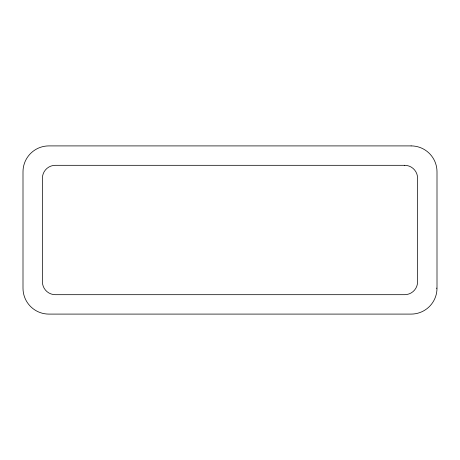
<?xml version="1.0" encoding="UTF-8"?>
<svg xmlns="http://www.w3.org/2000/svg" width="460" height="460" viewBox="0 0 460 460"><rect width="100%" height="100%" fill="white"/><g stroke="black" fill="none" stroke-linecap="round" stroke-linejoin="round"><path stroke-width="0.69" d="M436.448 288.184L436.822 288.207M411.125 145.906L48.875 145.906A25.875 25.875 0 0 0 23 171.781L23 288.219A25.875 25.875 0 0 0 48.875 314.094L411.125 314.094A25.875 25.875 0 0 0 437 288.219L437 171.781A25.875 25.875 0 0 0 411.125 145.906M404.656 165.312L55.344 165.312A12.937 12.937 0 0 0 42.406 178.25L42.406 281.75A12.937 12.937 0 0 0 55.344 294.688L404.656 294.688A12.937 12.937 0 0 0 417.594 281.75L417.594 178.25A12.937 12.937 0 0 0 404.656 165.312"/></g></svg>
